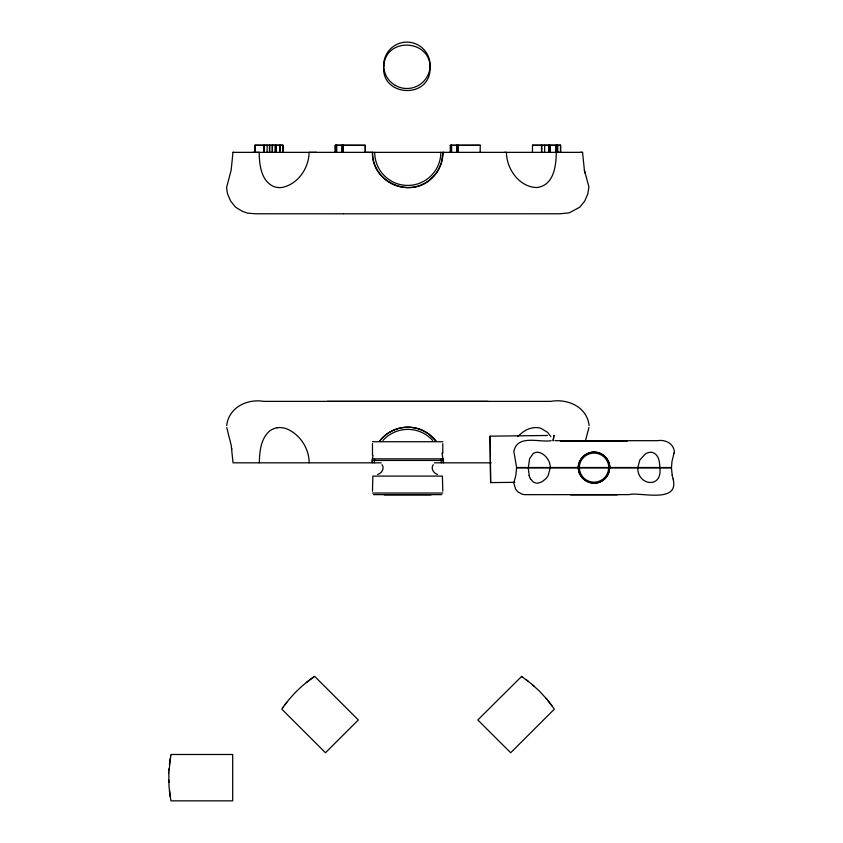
<?xml version="1.0" encoding="UTF-8"?>
<svg xmlns="http://www.w3.org/2000/svg" width="843" height="843" viewBox="0 0 843 843"><rect width="100%" height="100%" fill="white"/><g stroke="black" fill="none" stroke-linecap="round" stroke-linejoin="round"><path stroke-width="1.26" d="M255.007 152.351L255.007 145.312M264.238 152.351L264.238 145.312M269.718 152.351L269.718 145.312M272.458 152.351L272.458 145.312M276.082 152.351L276.082 145.312M280.139 152.351L280.139 145.312M335.251 152.351L335.251 145.312L365.304 145.312L365.304 152.351L365.198 145.312L335.377 145.217M335.356 152.351L335.356 145.312M336.673 152.351L336.673 145.312M341.836 152.351L341.942 145.312M342.384 152.351L342.49 145.312M343.259 152.351L343.259 145.312M450.204 152.351L450.31 145.312M451.627 152.351L451.627 145.312M456.79 152.351L456.79 145.312M456.895 152.351L456.895 145.312M458.213 152.351L458.213 145.312M532.428 152.351L532.534 145.312M541.764 152.351L541.764 145.312M548.572 152.351L548.667 145.312M549.994 152.351L549.994 145.312M504.462 152.351L506.432 152.351C506.453 168.958 519.457 187.409 537.065 187.525C556.232 184.902 556.591 160.391 556.254 145.312M557.676 152.351L557.676 145.312M580.184 152.351L582.566 152.351L584.378 170.17L588.899 186.893L587.856 193.827L584.705 201.087L579.826 207.199L569.078 212.9L560.037 213.774L343.818 213.806M259.328 462.818C259.591 451.553 260.677 438.202 270.15 430.615A35.364 23.741 86.1 0 1 277.21 427.759M528.298 467.886L529.604 458.708L533.082 453.629A15.659 10.516 86.1 0 1 536.211 452.364L537.349 452.269A15.617 11.349 85.8 0 1 540.89 453.039C546.527 455.641 550.342 461.679 550.363 467.886M547.539 435.483L490.078 436.168L490.626 482.607L514.883 482.322M168.79 772.989L169.032 786.698L170.908 800.85L232.689 800.85L232.689 754.485L170.908 754.485L168.79 772.999M672.219 475.41L671.418 467.517L659.774 467.517C662.956 488.929 637.371 485.979 637.708 467.517L550.331 467.517L548.224 475.41A15.595 12.508 -79.9 0 1 545.526 479.024L541.986 481.785L538.456 483.05A15.437 10.685 77.8 0 1 535.01 482.797L533.008 481.785L530.647 479.056M372.406 459.098L372.216 462.818A35.627 35.627 0 0 1 372.406 459.098L372.985 455.42M443.755 152.351L443.018 152.351L441.289 163.257L438.17 170.17A35.248 34.458 62.3 0 1 431.342 178.547C410.562 199.296 371.015 181.667 372.49 152.351L365.325 152.351M168.895 770.765L169.032 768.637M490.626 482.607L490.078 436.168M169.39 764.706L170.212 758.447M674.042 453.039L671.976 461.542L671.439 467.886L638.33 467.886M170.56 756.308L170.707 755.528M585.284 441.3L588.488 429.287A35.301 1.359 -87.1 0 1 589.004 427.559M226.714 425.599C228.632 407.496 247.273 398.518 263.722 401.373L550.837 401.373C567.592 398.391 587.118 406.853 589.099 425.599M513.851 451.405C517.286 433.966 540.057 442.807 551.185 440.678M433.249 464.683C430.394 468.445 433.65 473.313 437.612 474.514M282.848 707.625L281.794 709.153L325.482 752.746L358.338 719.964L314.65 676.371C302.258 684.737 291.446 695.401 282.848 707.625L283.417 706.813M284.913 704.78L286.841 702.261M379.487 441.3C386.789 431.468 399.413 426.073 411.563 427.39A35.775 35.669 -48.9 0 1 422.332 430.278L428.781 434.008L436.179 441.3M517.497 436.621L522.649 432.29A35.48 26.691 -85.6 0 1 530.563 428.339L533.261 427.759A35.227 24.637 -85.9 0 1 540.953 428.339L547.518 432.29L550.911 436.621M306.336 682.535L313.765 676.971M377.664 474.514C381.626 473.313 384.882 468.455 382.027 464.683M621.734 441.321L623.725 440.678M277.21 427.759L279.781 427.559A35.269 25.627 85.8 0 1 287.769 429.287C300.498 435.178 309.128 448.792 309.16 462.818M327.253 401.373L488.023 401.373M343.333 213.806L255.798 213.774L247.484 213.174L242.11 211.15L235.555 207.199L230.676 201.087L227.515 193.827L226.567 187.62L231.151 170.17L232.974 152.351L233.732 152.351M556.264 152.351L559.404 152.351M255.029 145.217L282.953 145.217M480.141 145.217L450.204 145.312L480.257 145.312L480.152 152.351M532.555 145.217L560.479 145.217M532.428 145.312L560.606 145.312L560.606 152.351M316.662 152.351L309.096 152.351C308.938 168.031 298.053 184.101 282.279 187.42A34.858 24.12 77.8 0 1 274.502 186.851C261.151 181.635 259.307 164.849 259.18 152.351L252.752 152.351M232.974 152.351L582.566 152.351M554.915 440.678L657.371 440.678C664.79 439.361 673.431 443.102 674.316 451.405M560.511 441.163L627.203 441.163M372.48 441.721L442.786 441.721M372.48 458.855L442.786 458.855M373.502 460.447L441.774 460.447M381.247 462.818L233.026 462.818L231.203 445.199L227.895 432.29A35.543 2.729 87.1 0 0 226.893 428.339L226.809 427.559M434.43 462.818L491.195 462.818M627.993 494.63L524.704 494.662L522.102 494.198L517.771 491.806L515.61 489.098L513.787 483.134L515.821 475.41L516.622 467.517L551.006 467.517M638.288 467.517L659.774 467.517M372.48 493.039L442.786 493.039M373.502 494.63L441.774 494.63M628.72 494.736C638.056 491.311 679.69 504.546 673.093 479.056M384.239 494.873L431.036 494.873M570.458 494.873L617.255 494.873M564.399 440.678L566.391 441.321M521.606 676.444L477.823 719.964L510.679 752.746L554.367 709.153L546.981 699.374L539.509 691.197L531.311 683.747L521.606 676.444L522.397 676.971M525.895 679.479L528.413 681.407M532.871 685.064L534.473 686.465M545.663 697.825L546.981 699.374M548.192 700.86L552.06 705.865M442.038 453.018L443.46 462.818A35.627 35.627 0 0 0 443.27 459.098M529.193 475.41L528.224 467.517M584.378 170.17L585 173.078M659.837 467.886C659.732 462.333 658.984 454.883 652.998 452.617A15.595 10.906 -86 0 0 649.584 452.364L648.393 452.617A15.711 11.823 -85.6 0 0 644.884 454.366L639.805 460.078L637.73 467.886L516.654 467.886L514.378 454.366A15.732 1.212 87.1 0 0 513.935 452.617L513.893 452.269M231.741 448.487L231.846 449.182M170.212 796.898L169.39 790.639M168.716 780.049L168.79 782.357M560.5 145.312L560.5 152.351M557.423 145.312L557.423 152.351M556.001 145.312L556.001 152.351M549.741 145.312L549.741 152.351M544.704 145.312L544.599 152.351M541.522 145.312L541.522 152.351M457.97 145.312L457.97 152.351M451.374 145.312L451.374 152.351M442.786 443.629L442.786 453.144M442.786 491.216L442.406 476.095L372.859 476.095L372.48 491.216M372.48 443.629L372.48 455.083M343.006 145.312L343.006 152.351M336.42 145.312L336.42 152.351M283.079 152.351L283.079 145.312L254.902 145.312L254.902 152.351M282.974 145.312L282.974 152.351M279.897 145.312L279.897 152.351M275.84 145.312L275.84 152.351M275.398 145.312L275.398 152.351M275.292 145.312L275.292 152.351M272.215 145.312L272.215 152.351M269.475 145.312L269.475 152.351M267.168 145.312L267.073 152.351M263.996 145.312L263.996 152.351M443.018 152.351A35.258 35.258 0 0 1 407.759 187.62A35.258 35.258 0 0 1 372.49 152.351M440.826 152.351A33.077 33.077 0 0 1 407.759 185.428A33.077 33.077 0 0 1 374.682 152.351M379.761 440.9A35.627 35.627 0 0 1 435.905 440.9M374.397 462.818A33.435 33.435 0 0 1 374.587 459.33M382.985 440.446A33.435 33.435 0 0 1 432.691 440.446M441.089 459.33A33.435 33.435 0 0 1 441.279 462.818M674.042 453.06A15.627 0.601 -87.1 0 1 674.274 452.269M579.246 467.886A14.805 14.805 0 0 1 594.052 453.081A14.805 14.805 0 0 1 608.857 467.886M673.104 478.845A15.617 2.518 83.9 0 1 672.25 475.22M530.626 479.098A15.648 8.957 -82.7 0 1 529.162 475.452M608.657 467.517A14.647 14.647 0 0 1 594.009 482.164A14.647 14.647 0 0 1 579.373 467.517M383.776 65.564C380.204 96.903 430.383 99.874 430.12 67.935C430.815 39.421 386.126 36.512 383.776 65.564M578.361 466.242L578.277 467.886A15.775 15.775 0 0 1 594.052 452.111L595.695 452.196A15.838 15.796 -49 0 1 600.469 453.481C606.054 455.915 609.879 461.785 609.826 467.886A15.775 15.775 0 0 0 594.052 452.111C586.222 451.964 579.036 458.434 578.361 466.242M609.626 467.517L608.867 472.343L607.487 475.41A15.606 15.258 62.3 0 1 604.463 479.119C595.253 488.308 577.75 480.499 578.403 467.517A15.617 15.617 0 0 0 594.009 483.134A15.617 15.617 0 0 0 609.626 467.517M553.935 435.409L553.145 440.72L553.935 435.409M395.283 85.396A23.204 23.182 0 0 0 430.099 65.311A23.204 23.182 0 0 0 395.283 45.227A23.204 23.182 0 0 0 395.283 85.396"/></g></svg>
